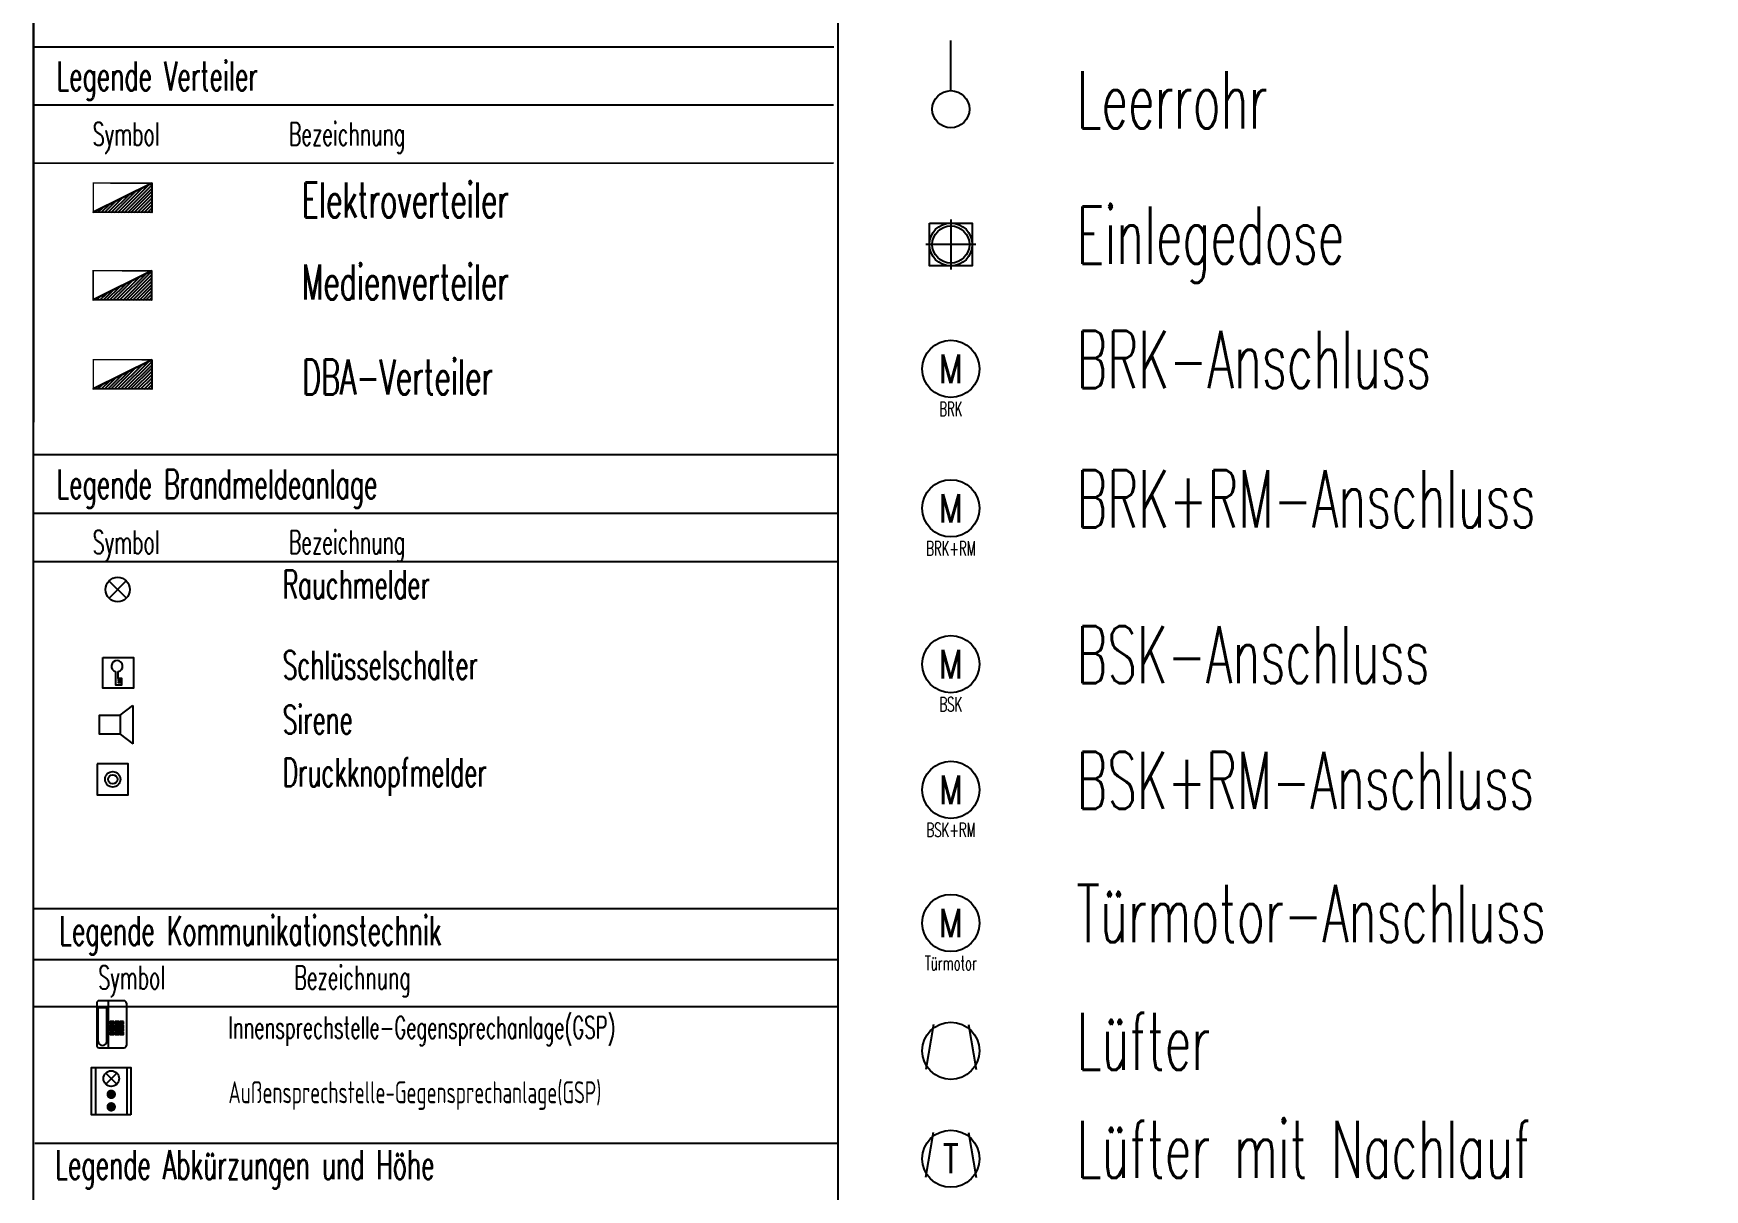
# Model space of a CAD drawing. Header units: millimetres. Extents: x 3198 to 3613, y 2298 to 2848.
# Drawn here: x 3198.3 to 3405.5, y 2434.5 to 2577.9 of the extents above; entities that cross this region are included whole.
import ezdxf
from ezdxf.enums import TextEntityAlignment as Align

# ---------------------------------------------------------------- set-up
doc = ezdxf.new("R2010")
doc.units = ezdxf.units.MM
for name, color, linetype, true_color in [('E_BRANDMELDE', 1, 'Continuous', 0xec0407), ('E_Muster', 18, 'Continuous', 0x080808), ('E_Rauchmelder', 1, 'Continuous', 0xfb0404), ('E_Stromkreiser', 212, 'Continuous', 0xcf26c9)]:
    doc.layers.add(name, color=color, linetype=linetype, true_color=true_color)
doc.styles.add('ET_LEGENDE - Wohnung$0$ROMANS', font='romans.shx', dxfattribs={"width": 0.6})
doc.styles.add('OIE-DÜNN', font='techl___.ttf')
doc.styles.add('ROMANS', font='romans', dxfattribs={"height": 3.5})

# ---------------------------------------------------------------- blocks, each defined once
blk = doc.blocks.new('Leerrohr')
at = {"color": 160}
blk.add_line((2572.103, 2262.172), (2572.103, 2263.315), dxfattribs=at)
blk.add_circle((2572.103, 2261.748), 0.424, dxfattribs=at)
blk = doc.blocks.new('Einlegedose')
at = {"color": 160}
for p, q in [((2572.165, 2259.231), (2572.165, 2258.088)), ((2572.737, 2258.66), (2571.594, 2258.66))]:
    blk.add_line(p, q, dxfattribs=at)
blk.add_lwpolyline([(2571.675, 2259.149), (2572.655, 2259.149), (2572.655, 2258.17), (2571.675, 2258.17)], close=True, dxfattribs=at)
for radius in [0.49, 0.424]:
    blk.add_circle((2572.165, 2258.66), radius, dxfattribs=at)
blk = doc.blocks.new('BRK-Anschluss')
at = {"color": 160}
blk.add_circle((2572.215, 2255.82), 0.653, dxfattribs=at)
at = {"color": 160, "style": 'ET_LEGENDE - Wohnung$0$ROMANS'}
for s, height, width, p in [('M', 0.653, 0.8, (2572.215, 2255.82)), ('BRK', 0.3265, 0.6, (2572.215, 2254.906))]:
    blk.add_text(s, height=height, dxfattribs=dict(at, width=width)).set_placement(p, align=Align.MIDDLE_CENTER)
blk = doc.blocks.new('BRK+RM-Anschluss')
at = {"color": 160}
blk.add_circle((2572.292, 2252.639), 0.653, dxfattribs=at)
at = {"color": 160, "style": 'ET_LEGENDE - Wohnung$0$ROMANS'}
for s, height, width, p in [('M', 0.653, 0.8, (2572.292, 2252.639)), ('BRK+RM', 0.3265, 0.6, (2572.292, 2251.725))]:
    blk.add_text(s, height=height, dxfattribs=dict(at, width=width)).set_placement(p, align=Align.MIDDLE_CENTER)
blk = doc.blocks.new('BSK-Anschluss')
at = {"color": 160}
blk.add_circle((2572.428, 2249.082), 0.653, dxfattribs=at)
at = {"color": 160, "style": 'ET_LEGENDE - Wohnung$0$ROMANS'}
for s, height, width, p in [('M', 0.653, 0.8, (2572.428, 2249.082)), ('BSK', 0.3265, 0.6, (2572.428, 2248.168))]:
    blk.add_text(s, height=height, dxfattribs=dict(at, width=width)).set_placement(p, align=Align.MIDDLE_CENTER)
blk = doc.blocks.new('BSK+RM-Anschluss')
at = {"color": 160}
blk.add_circle((2572.636, 2246.215), 0.653, dxfattribs=at)
at = {"color": 160, "style": 'ET_LEGENDE - Wohnung$0$ROMANS'}
for s, height, width, p in [('M', 0.653, 0.8, (2572.636, 2246.215)), ('BSK+RM', 0.3265, 0.6, (2572.636, 2245.301))]:
    blk.add_text(s, height=height, dxfattribs=dict(at, width=width)).set_placement(p, align=Align.MIDDLE_CENTER)
blk = doc.blocks.new('Türmotor')
at = {"color": 160}
blk.add_circle((2572.684, 2243.174), 0.653, dxfattribs=at)
at = {"color": 160, "style": 'ET_LEGENDE - Wohnung$0$ROMANS'}
for s, height, width, p in [('M', 0.653, 0.8, (2572.684, 2243.174)), ('Türmotor', 0.3265, 0.6, (2572.684, 2242.26))]:
    blk.add_text(s, height=height, dxfattribs=dict(at, width=width)).set_placement(p, align=Align.MIDDLE_CENTER)
blk = doc.blocks.new('Lüfter')
at = {"color": 160}
for p, q in [((2572.358, 2240.857), (2572.182, 2239.829)), ((2573.156, 2240.856), (2573.332, 2239.829))]:
    blk.add_line(p, q, dxfattribs=at)
blk.add_circle((2572.757, 2240.259), 0.653, dxfattribs=at)
blk = doc.blocks.new('Lüfter mit Nachlauf')
at = {"color": 160}
for p, q in [((2572.406, 2238.392), (2572.23, 2237.364)), ((2573.205, 2238.392), (2573.381, 2237.365))]:
    blk.add_line(p, q, dxfattribs=at)
blk.add_circle((2572.805, 2237.795), 0.653, dxfattribs=at)
at = {"color": 160, "style": 'ET_LEGENDE - Wohnung$0$ROMANS', "width": 0.8}
blk.add_text('T', height=0.653, dxfattribs=at).set_placement((2572.805, 2237.795), align=Align.MIDDLE_CENTER)
blk = doc.blocks.new('Innensprechstelle-Gegesprechanlage(GSP)')
at = {"true_color": 0x21de37}
h = blk.add_hatch(color=102, dxfattribs=at)
h.dxf.hatch_style = 1
h.paths.add_polyline_path([(2605.432, 2316.861), (2605.282, 2316.861), (2605.282, 2316.765), (2605.432, 2316.765)])
h.paths.add_polyline_path([(2605.432, 2317.015), (2605.282, 2317.015), (2605.282, 2316.919), (2605.432, 2316.919)])
h.paths.add_polyline_path([(2605.432, 2317.161), (2605.282, 2317.161), (2605.282, 2317.065), (2605.432, 2317.065)])
h.paths.add_polyline_path([(2605.432, 2317.307), (2605.282, 2317.307), (2605.282, 2317.211), (2605.432, 2317.211)])
h.paths.add_polyline_path([(2605.232, 2317.307), (2605.083, 2317.307), (2605.083, 2317.211), (2605.232, 2317.211)])
h.paths.add_polyline_path([(2605.232, 2317.161), (2605.083, 2317.161), (2605.083, 2317.065), (2605.232, 2317.065)])
h.paths.add_polyline_path([(2605.232, 2317.015), (2605.083, 2317.015), (2605.083, 2316.919), (2605.232, 2316.919)])
h.paths.add_polyline_path([(2605.232, 2316.861), (2605.083, 2316.861), (2605.083, 2316.765), (2605.232, 2316.765)])
h.paths.add_polyline_path([(2605.029, 2316.861), (2604.879, 2316.861), (2604.879, 2316.765), (2605.029, 2316.765)])
h.paths.add_polyline_path([(2605.029, 2317.015), (2604.879, 2317.015), (2604.879, 2316.919), (2605.029, 2316.919)])
h.paths.add_polyline_path([(2605.029, 2317.161), (2604.879, 2317.161), (2604.879, 2317.065), (2605.029, 2317.065)])
h.paths.add_polyline_path([(2605.029, 2317.307), (2604.879, 2317.307), (2604.879, 2317.211), (2605.029, 2317.211)])
at = {"color": 102, "linetype": 'Continuous', "true_color": 0x21de37}
for p, q in [((2604.315, 2318.076), (2604.315, 2316.314)), ((2604.796, 2317.884), (2604.315, 2317.884)), ((2604.372, 2316.491), (2604.372, 2317.884)), ((2605.45, 2318.174), (2604.413, 2318.174)), ((2604.739, 2316.491), (2604.739, 2317.884)), ((2604.796, 2318.174), (2604.796, 2316.216)), ((2605.548, 2318.076), (2605.548, 2316.314)), ((2604.413, 2316.216), (2605.45, 2316.216))]:
    blk.add_line(p, q, dxfattribs=at)
for points in [[(2605.029, 2317.307), (2604.879, 2317.307), (2604.879, 2317.211), (2605.029, 2317.211)], [(2605.029, 2317.161), (2604.879, 2317.161), (2604.879, 2317.065), (2605.029, 2317.065)], [(2605.029, 2317.015), (2604.879, 2317.015), (2604.879, 2316.919), (2605.029, 2316.919)], [(2605.029, 2316.861), (2604.879, 2316.861), (2604.879, 2316.765), (2605.029, 2316.765)], [(2605.232, 2317.307), (2605.083, 2317.307), (2605.083, 2317.211), (2605.232, 2317.211)], [(2605.232, 2317.161), (2605.083, 2317.161), (2605.083, 2317.065), (2605.232, 2317.065)], [(2605.232, 2317.015), (2605.083, 2317.015), (2605.083, 2316.919), (2605.232, 2316.919)], [(2605.232, 2316.861), (2605.083, 2316.861), (2605.083, 2316.765), (2605.232, 2316.765)], [(2605.432, 2317.307), (2605.282, 2317.307), (2605.282, 2317.211), (2605.432, 2317.211)], [(2605.432, 2317.161), (2605.282, 2317.161), (2605.282, 2317.065), (2605.432, 2317.065)], [(2605.432, 2317.015), (2605.282, 2317.015), (2605.282, 2316.919), (2605.432, 2316.919)], [(2605.432, 2316.861), (2605.282, 2316.861), (2605.282, 2316.765), (2605.432, 2316.765)]]:
    blk.add_lwpolyline(points, close=True, dxfattribs=at)
for centre, radius, start, end in [((2604.413, 2318.076), 0.0979, 90, 180), ((2605.45, 2318.076), 0.0979, 0, 90), ((2604.413, 2316.314), 0.0979, 180, 270), ((2604.555, 2316.491), 0.183, 180, 0), ((2605.45, 2316.314), 0.0979, 270, 0)]:
    blk.add_arc(centre, radius, start, end, dxfattribs=at)
blk = doc.blocks.new('Außensprechstelle-Gegensprechanlage(GSP)')
at = {"color": 102, "true_color": 0x21de37}
for p, q in [((2604.182, 2313.444), (2604.182, 2311.486)), ((2605.488, 2313.444), (2605.488, 2311.486)), ((2604.604, 2313.218), (2605.066, 2312.756)), ((2604.604, 2312.756), (2605.066, 2313.218))]:
    blk.add_line(p, q, dxfattribs=at)
blk.add_lwpolyline([(2605.651, 2311.486), (2604.019, 2311.486), (2604.019, 2313.444), (2605.651, 2313.444)], close=True, dxfattribs=at)
at = {"color": 102, "true_color": 0x21de37, "const_width": 0.196}
for points in [[(2604.737, 2312.334, 1), (2604.933, 2312.334, 1)], [(2604.737, 2311.812, 1), (2604.933, 2311.812, 1)]]:
    blk.add_lwpolyline(points, format="xyb", close=True, dxfattribs=at)
at = {"color": 102, "true_color": 0x21de37}
blk.add_circle((2604.835, 2312.987), 0.326, dxfattribs=at)
blk = doc.blocks.new('Elektroverteiler')
h = blk.add_hatch()
h.set_pattern_fill('ANSI31', color=160, scale=0.054458, angle=179.8711, style=0)
h.set_pattern_definition([(224.8711, (2563.23888, 2192.0112), (0.1219872, -0.1225374), [])])
h.paths.add_polyline_path([(2575.19, 2198.07), (2575.18, 2195.89), (2570.82, 2195.9)])
at = {"color": 160}
blk.add_line((2575.19, 2198.07), (2570.82, 2195.9), dxfattribs=at)
at = {"color": 160, "const_width": 0.109}
blk.add_lwpolyline([(2575.18, 2195.89), (2570.82, 2195.9), (2570.83, 2198.08), (2575.19, 2198.07)], close=True, dxfattribs=at)
at = {"color": 160}
blk.add_lwpolyline([(2575.19, 2198.07), (2575.18, 2195.89), (2570.82, 2195.9), (2575.19, 2198.07)], dxfattribs=at)
blk = doc.blocks.new('Medienverteiler')
h = blk.add_hatch()
h.set_pattern_fill('ANSI31', color=3, scale=0.054458, angle=179.8711, style=0)
h.set_pattern_definition([(224.8711, (2563.23153, 2188.7437), (0.1219872, -0.1225374), [])])
h.paths.add_polyline_path([(2575.18, 2194.8), (2575.17, 2192.62), (2570.82, 2192.63)])
at = {"color": 3}
blk.add_line((2575.18, 2194.8), (2570.82, 2192.63), dxfattribs=at)
at = {"color": 3, "const_width": 0.109}
blk.add_lwpolyline([(2575.17, 2192.62), (2570.82, 2192.63), (2570.82, 2194.81), (2575.18, 2194.8)], close=True, dxfattribs=at)
at = {"color": 3}
blk.add_lwpolyline([(2575.18, 2194.8), (2575.17, 2192.62), (2570.82, 2192.63), (2575.18, 2194.8)], dxfattribs=at)
blk = doc.blocks.new('DBA-Verteiler')
h = blk.add_hatch()
h.set_pattern_fill('ANSI31', color=1, scale=0.054458, angle=179.8711, style=0)
h.set_pattern_definition([(224.8711, (2563.234, 2185.42593), (0.1219872, -0.1225374), [])])
h.paths.add_polyline_path([(2575.18, 2191.48), (2575.18, 2189.3), (2570.82, 2189.31)])
at = {"color": 1}
blk.add_line((2575.18, 2191.48), (2570.82, 2189.31), dxfattribs=at)
at = {"color": 1, "const_width": 0.109}
blk.add_lwpolyline([(2575.18, 2189.3), (2570.82, 2189.31), (2570.82, 2191.49), (2575.18, 2191.48)], close=True, dxfattribs=at)
at = {"color": 1}
blk.add_lwpolyline([(2575.18, 2191.48), (2575.18, 2189.3), (2570.82, 2189.31), (2575.18, 2191.48)], dxfattribs=at)
blk = doc.blocks.new('Druckknopfmelder')
at = {"layer": 'E_Rauchmelder'}
blk.add_lwpolyline([(2606.615, 2394.625), (2606.615, 2393.203), (2608.037, 2393.203), (2608.037, 2394.625)], close=True, dxfattribs=at)
for radius in [0.355, 0.213]:
    blk.add_circle((2607.326, 2393.914), radius, dxfattribs=at)
blk = doc.blocks.new('Sirene')
at = {"layer": 'E_Rauchmelder'}
for p, q in [((2607.673, 2396.866), (2608.252, 2397.32)), ((2608.252, 2397.32), (2608.252, 2395.542)), ((2607.673, 2395.996), (2608.252, 2395.542))]:
    blk.add_line(p, q, dxfattribs=at)
blk.add_lwpolyline([(2607.673, 2395.996), (2606.718, 2395.996), (2606.718, 2396.866), (2607.673, 2396.866)], close=True, dxfattribs=at)
blk = doc.blocks.new('Schlüsselschalter-RM')
at = {"layer": 'E_Rauchmelder'}
blk.add_lwpolyline([(2606.866, 2399.531), (2608.288, 2399.531), (2608.288, 2398.109), (2606.866, 2398.109)], close=True, dxfattribs=at)
blk.add_lwpolyline([(2607.453, 2398.879), (2607.453, 2398.267), (2607.749, 2398.267), (2607.749, 2398.361), (2607.591, 2398.361), (2607.591, 2398.411), (2607.749, 2398.411), (2607.749, 2398.465), (2607.591, 2398.465), (2607.591, 2398.509), (2607.749, 2398.509), (2607.749, 2398.559), (2607.577, 2398.559), (2607.577, 2398.876)], dxfattribs=at)
blk.add_arc((2607.522, 2399.128), 0.258, 282.32563, 254.67247, dxfattribs=at)
at = {"layer": 'E_Rauchmelder', "style": 'ROMANS', "width": 0.6, "flags": 1}
blk.add_attdef('TYP', text='', height=0.711, dxfattribs=at).set_placement((2607.577, 2399.891), align=Align.MIDDLE_CENTER)
blk = doc.blocks.new('rm')
at = {"layer": 'E_BRANDMELDE'}
for p, q in [((-334257, 100102), (-334625, 100467)), ((-334624, 100100), (-334259, 100469))]:
    blk.add_line(p, q, dxfattribs=at)
blk.add_circle((-334441, 100285), 259, dxfattribs=at)
at = {"layer": 'E_BRANDMELDE', "style": 'OIE-DÜNN'}
blk.add_attdef('HM', text='', height=318, rotation=0.0943, dxfattribs=at).set_placement((-334094, 100068), align=Align.BOTTOM_LEFT)
blk = doc.blocks.new('Rauchmelder')
at = {"layer": 'E_Stromkreiser', "color": 1, "true_color": 0xfb0404, "xscale": 0.0021764632368123, "yscale": 0.0021764632368123, "zscale": 0.0021764632368123}
blk.add_blockref('rm', (3335.452, 2183.289), dxfattribs=at)
blk = doc.blocks.new('Vorlage_Legende')
at = {"color": 18, "true_color": 0x000000}
blk.add_lwpolyline([(3197.99, 2850.48), (3197.99, 2531.97)], dxfattribs=at)
blk.add_lwpolyline([(3197.99, 2850.48), (3613.01, 2850.48), (3613.01, 2299.93), (3197.99, 2299.93)], close=True, dxfattribs=at)
at = {"layer": 'E_Muster'}
for p, q in [((3297.74, 2840.47), (3297.74, 2299.93)), ((3197.99, 2578.5), (3297.22, 2578.51)), ((3197.99, 2571.3), (3297.21, 2571.3)), ((3197.99, 2564.1), (3297.19, 2564.11)), ((3197.99, 2527.96), (3297.79, 2527.96)), ((3197.99, 2520.69), (3297.79, 2520.69)), ((3197.99, 2514.67), (3297.79, 2514.67)), ((3297.74, 2471.62), (3197.99, 2471.62)), ((3197.99, 2465.33), (3297.74, 2465.33)), ((3197.99, 2459.51), (3297.74, 2459.51)), ((3297.74, 2442.51), (3198.15, 2442.51))]:
    blk.add_line(p, q, dxfattribs=at)
at = {"layer": 'E_Muster', "style": 'ET_LEGENDE - Wohnung$0$ROMANS', "width": 0.6}
for s, height, p in [('Legende Verteiler', 3.6, (3200.84, 2574.9)), ('Bezeichnung', 2.88, (3229.64, 2567.7)), ('Legende Brandmeldeanlage', 3.6, (3200.84, 2524.29)), ('Bezeichnung', 2.88, (3229.64, 2517.09)), ('Legende Kommunikationstechnik', 3.6, (3201.19, 2468.93)), ('Bezeichnung', 2.88, (3230.33, 2463.11)), ('Legende Abkürzungen und Höhe', 3.6, (3200.7, 2439.89))]:
    blk.add_text(s, height=height, dxfattribs=at).set_placement(p, align=Align.MIDDLE_LEFT)
for p in [(3209.48, 2567.7), (3209.48, 2517.09), (3210.17, 2463.11)]:
    blk.add_text('Symbol', height=2.88, dxfattribs=at).set_placement(p, align=Align.MIDDLE_CENTER)

msp = doc.modelspace()

# ---------------------------------------------------------------- block references
at = {"color": 150}
msp.add_blockref('Vorlage_Legende', (0.33, -2.3), dxfattribs=at)
for name, p, xscale, yscale, zscale in [('Leerrohr', (-10662.38, -9719.8), 5.433086843283237, 5.433086843283237, 5.433086843283237), ('Elektroverteiler', (-1068.95, -1095.59), 1.662771375825538, 1.662771375825538, 1.662771375825538), ('Einlegedose', (-10662.72, -9719.8), 5.433086843283237, 5.433086843283237, 5.433086843283237), ('Medienverteiler', (-1068.96, -1101.02), 1.662771375825538, 1.662771375825538, 1.662771375825538), ('BRK-Anschluss', (-10662.99, -9719.8), 5.433086843283237, 5.433086843283237, 5.433086843283237), ('DBA-Verteiler', (-1068.95, -1106.53), 1.662771375825538, 1.662771375825538, 1.662771375825538), ('BRK+RM-Anschluss', (-10663.41, -9719.8), 5.433086843283237, 5.433086843283237, 5.433086843283237), ('Rauchmelder', (-3808.21, -3953.72), 2.691019123935829, 2.691019123935829, 2.691019123935829), ('BSK-Anschluss', (-10664.15, -9719.8), 5.433086843283237, 5.433086843283237, 5.433086843283237), ('Schlüsselschalter-RM', (-3808.21, -3956.69), 2.691019123935829, 2.691019123935829, 2.691019123935829), ('Sirene', (-3808.21, -3956.69), 2.691019123935829, 2.691019123935829, 2.691019123935829), ('Druckknopfmelder', (-3808.21, -3956.69), 2.691019123935829, 2.691019123935829, 2.691019123935829), ('BSK+RM-Anschluss', (-10665.27, -9719.8), 5.433086843283237, 5.433086843283237, 5.433086843283237), ('Türmotor', (-10665.54, -9719.8), 5.433086843283237, 5.433086843283237, 5.433086843283237), ('Lüfter', (-10665.93, -9719.8), 5.433086843283237, 5.433086843283237, 5.433086843283237), ('Lüfter mit Nachlauf', (-10666.2, -9719.8), 5.433086843283237, 5.433086843283237, 5.433086843283237)]:
    msp.add_blockref(name, p, dxfattribs=dict(xscale=xscale, yscale=yscale, zscale=zscale))
at = {"color": 150, "xscale": 2.980179393686286, "yscale": 2.980179393686286, "zscale": 2.980179393686286}
for name, p in [('Innensprechstelle-Gegesprechanlage(GSP)', (-4555.16, -4450.65)), ('Außensprechstelle-Gegensprechanlage(GSP)', (-4554.91, -4444.85))]:
    msp.add_blockref(name, p, dxfattribs=at)

# ---------------------------------------------------------------- texts
at = {"layer": 'E_Muster', "color": 5, "style": 'ET_LEGENDE - Wohnung$0$ROMANS', "width": 0.6}
for s, height, p in [('Leerrohr', 7.095, (3327.66, 2569.64)), ('Einlegedose', 7.0949, (3327.66, 2552.86)), ('BRK-Anschluss', 7.0949, (3327.66, 2537.44)), ('BRK+RM-Anschluss', 7.0949, (3327.66, 2520.15)), ('BSK-Anschluss', 7.0949, (3327.66, 2500.83)), ('BSK+RM-Anschluss', 7.0949, (3327.66, 2485.25)), ('Türmotor-Anschluss', 7.0949, (3327.66, 2468.73)), ('Lüfter', 7.095, (3327.66, 2452.89)), ('Lüfter mit Nachlauf', 7.0949, (3327.66, 2439.5))]:
    msp.add_text(s, height=height, dxfattribs=at).set_placement(p, align=Align.MIDDLE_LEFT)
at = {"layer": 'E_Muster', "style": 'ET_LEGENDE - Wohnung$0$ROMANS', "width": 0.6}
for s, p in [('Elektroverteiler', (3231.61, 2557.2)), ('Medienverteiler', (3231.61, 2547.03)), ('DBA-Verteiler', (3231.65, 2535.25))]:
    msp.add_text(s, height=4.3428, dxfattribs=at).set_placement(p, align=Align.MIDDLE_LEFT)
at = {"layer": 'E_Muster', "color": 1, "style": 'ET_LEGENDE - Wohnung$0$ROMANS', "width": 0.6}
for s, height, p in [('Rauchmelder ', 3.5141, (3229.23, 2509.55)), ('Schlüsselschalter', 3.5141, (3229.23, 2499.56)), ('Sirene', 3.514, (3229.23, 2492.78)), ('Druckknopfmelder', 3.5141, (3229.23, 2486.26))]:
    msp.add_text(s, height=height, dxfattribs=at).set_placement(p, align=Align.MIDDLE_LEFT)
at = {"layer": 'E_Muster', "color": 102, "true_color": 0x21de37, "style": 'ET_LEGENDE - Wohnung$0$ROMANS', "width": 0.6}
for s, p in [('Innensprechstelle-Gegensprechanlage(GSP)', (3222.48, 2454.62)), ('Außensprechstelle-Gegensprechanlage(GSP)', (3222.5, 2446.57))]:
    msp.add_text(s, height=2.7243, dxfattribs=at).set_placement(p, align=Align.MIDDLE_LEFT)

doc.saveas('drawing.dxf')
